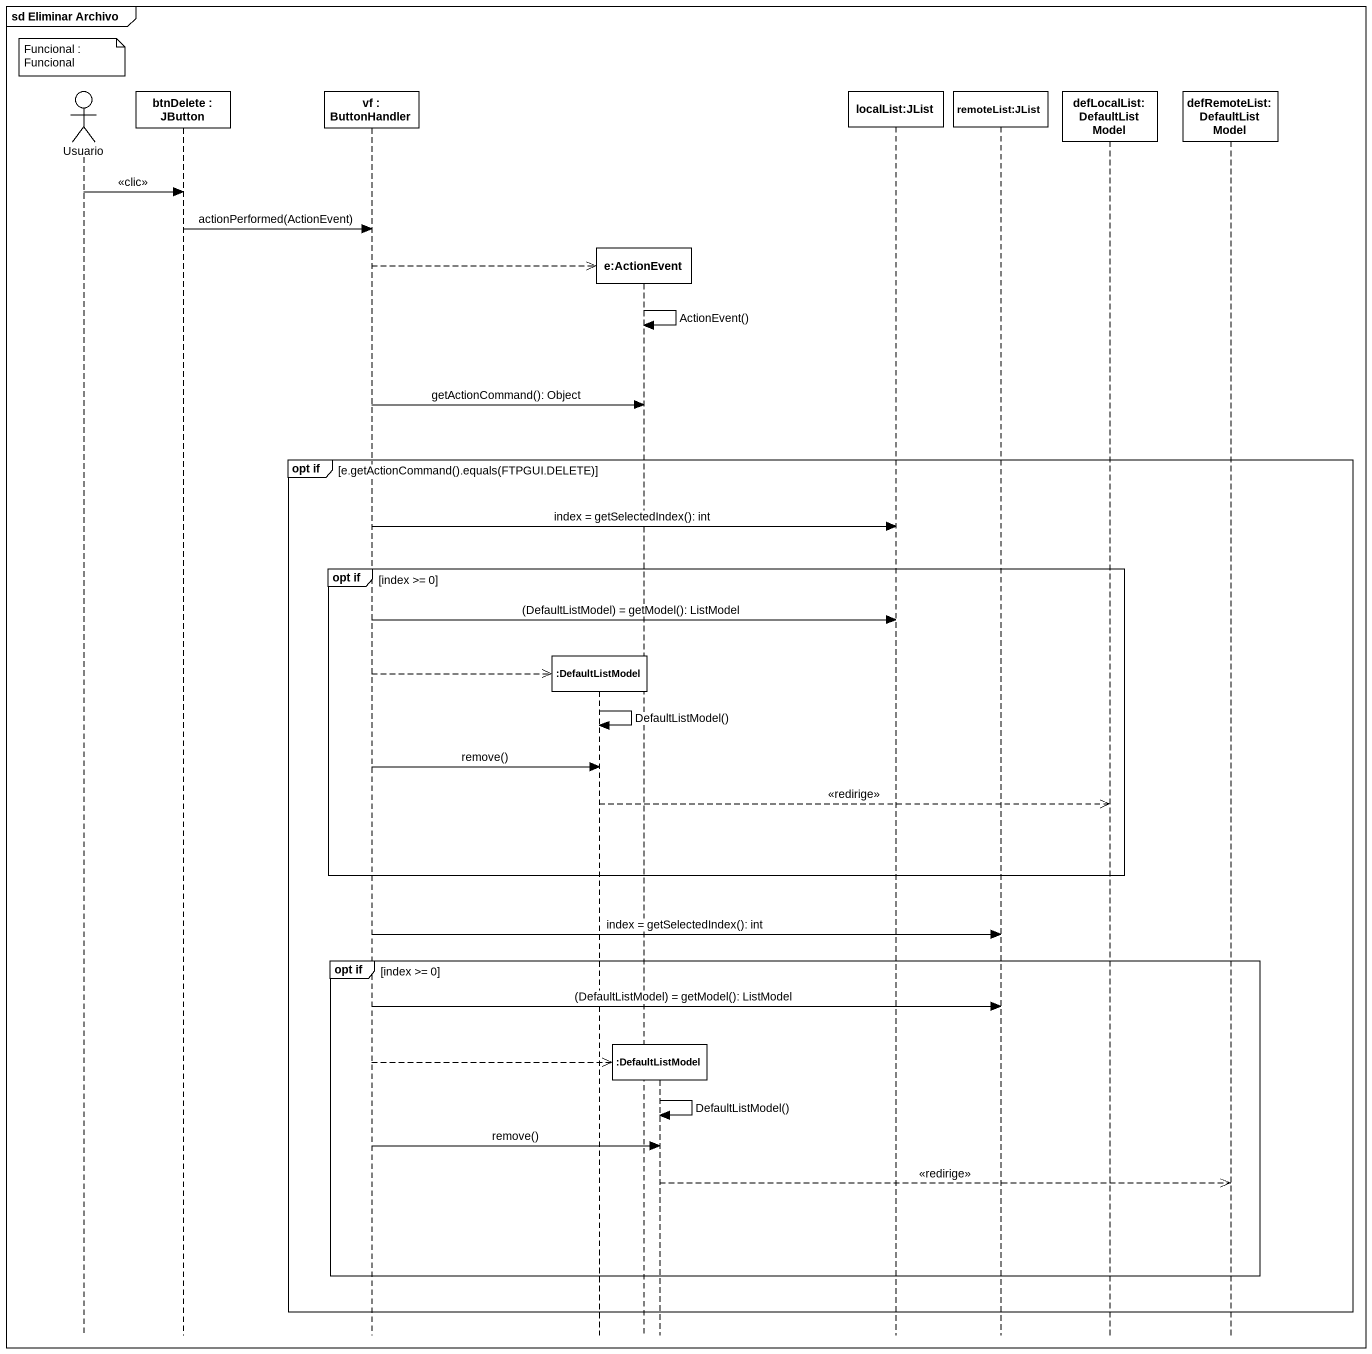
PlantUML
@startuml
mainframe sd Eliminar Archivo
hide footbox
actor Usuario
participant "btnDelete : JButton" as btnDelete
participant "vf : ButtonHandler" as vf
participant ":DefaultListModel" as DefaultListModel
participant "e:ActionEvent" as e_ActionEvent
participant ":DefaultListModel" as DefaultListModel_2
participant "localList:JList" as localList_JList
participant "remoteList:JList" as remoteList_JList
participant "defLocalList:DefaultListModel" as defLocalList
participant "defRemoteList:DefaultListModel" as defRemoteList

note over Usuario : Funcional : Funcional
Usuario -> btnDelete : <<clic>>
btnDelete -> vf : actionPerformed(ActionEvent)
vf -->> e_ActionEvent **
e_ActionEvent -> e_ActionEvent : ActionEvent()
vf -> e_ActionEvent : getActionCommand(): Object
group opt if [e.getActionCommand().equals(FTPGUI.DELETE)]
  vf -> localList_JList : index = getSelectedIndex(): int
  group opt if [index >= 0]
    vf -> localList_JList : (DefaultListModel) = getModel(): ListModel
    vf -->> DefaultListModel **
    DefaultListModel -> DefaultListModel : DefaultListModel()
    vf -> DefaultListModel : remove()
    DefaultListModel -->> defLocalList : <<redirige>>
  end
  vf -> remoteList_JList : index = getSelectedIndex(): int
  group opt if [index >= 0]
    vf -> remoteList_JList : (DefaultListModel) = getModel(): ListModel
    vf -->> DefaultListModel_2 **
    DefaultListModel_2 -> DefaultListModel_2 : DefaultListModel()
    vf -> DefaultListModel_2 : remove()
    DefaultListModel_2 -->> defRemoteList : <<redirige>>
  end
end
@enduml
